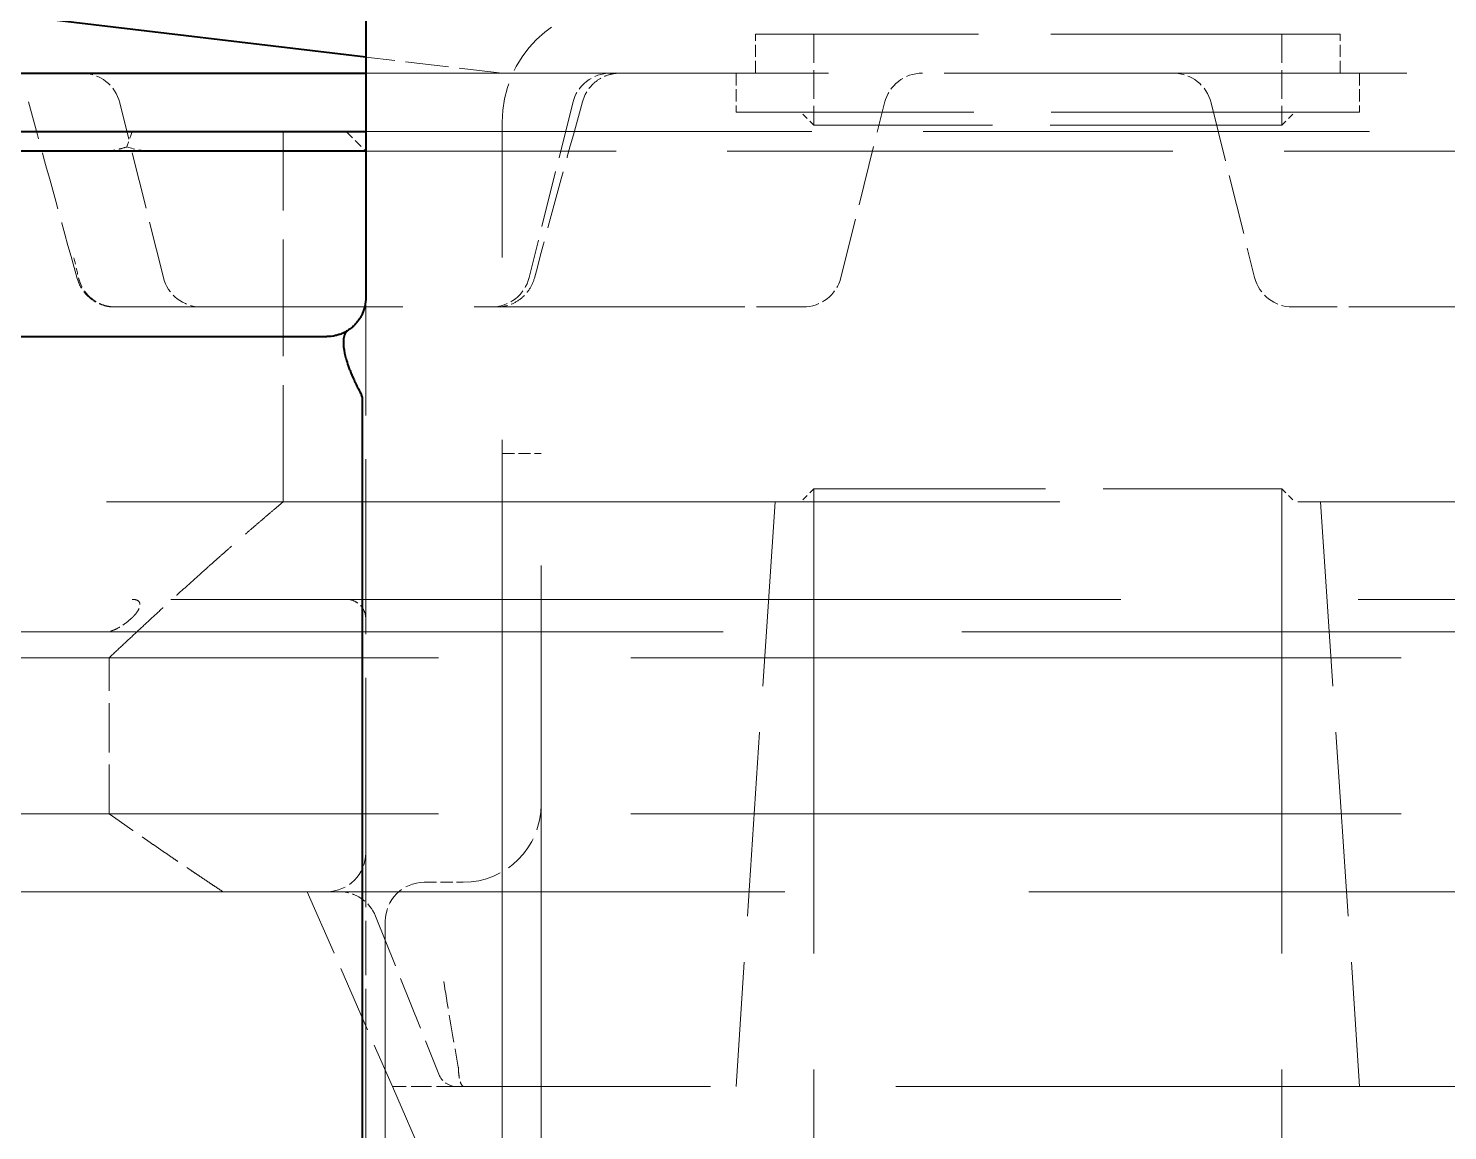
# Model space of a CAD drawing. Header units: millimetres. Extents: x 0 to 51860, y 0 to 5940.
# Drawn here: x 5302 to 5338.42, y 1727.38 to 1755.65 of the extents above; entities that cross this region are included whole.
import ezdxf

# ---------------------------------------------------------------- set-up
doc = ezdxf.new("R2010")
doc.units = ezdxf.units.MM
doc.header["$LTSCALE"] = 10
doc.linetypes.add('DASHED', pattern=[0.2067, 0.1654, -0.0413])
doc.layers.add('가려진 것(ISO)', color=2, linetype='DASHED', lineweight=18)
doc.layers.add('가시적인 것(ISO)', color=3, linetype='Continuous', lineweight=40)

msp = doc.modelspace()

# ---------------------------------------------------------------- linework, layer by layer
at = {"layer": '가려진 것(ISO)', "ltscale": 4.487736}
msp.add_line((5335.6612, 1755.5063), (5320.6612, 1755.5063), dxfattribs=at)
at = {"layer": '가려진 것(ISO)', "ltscale": 0.19037}
for p, q in [((5320.6612, 1754.5063), (5320.6612, 1755.5063)), ((5335.6612, 1754.5063), (5335.6612, 1755.5063)), ((5320.1612, 1754.5063), (5320.1612, 1753.5063)), ((5336.1612, 1754.5063), (5336.1612, 1753.5063)), ((5314.1612, 1744.7463), (5315.1612, 1744.7463)), ((5312.1612, 1733.7463), (5313.1612, 1733.7463))]:
    msp.add_line(p, q, dxfattribs=at)
at = {"layer": '가려진 것(ISO)', "ltscale": 0.445218}
for p, q in [((5322.1612, 1755.5063), (5322.1612, 1753.1683)), ((5334.1612, 1755.5063), (5334.1612, 1753.1683))]:
    msp.add_line(p, q, dxfattribs=at)
at = {"layer": '가려진 것(ISO)', "ltscale": 0.67118}
msp.add_line((5314.1612, 1754.5063), (5310.6612, 1754.9198), dxfattribs=at)
at = {"layer": '가려진 것(ISO)', "ltscale": 7.177993}
msp.add_line((5310.6612, 1754.5063), (5345.6612, 1754.5063), dxfattribs=at)
at = {"layer": '가려진 것(ISO)', "ltscale": 0.884571}
msp.add_line((5305.4681, 1749.2644), (5304.3502, 1753.7482), dxfattribs=at)
at = {"layer": '가려진 것(ISO)', "ltscale": 0.880081}
msp.add_line((5315.9722, 1753.7482), (5314.8542, 1749.2644), dxfattribs=at)
at = {"layer": '가려진 것(ISO)', "ltscale": 0.929684}
msp.add_line((5322.8542, 1749.2644), (5323.9722, 1753.7482), dxfattribs=at)
at = {"layer": '가려진 것(ISO)', "ltscale": 0.929683}
msp.add_line((5332.3502, 1753.7482), (5333.4681, 1749.2644), dxfattribs=at)
at = {"layer": '가려진 것(ISO)', "ltscale": 4.786925}
msp.add_line((5336.1612, 1753.5063), (5320.1612, 1753.5063), dxfattribs=at)
at = {"layer": '가려진 것(ISO)', "ltscale": 0.090945}
for p, q in [((5322.1612, 1753.1683), (5321.8232, 1753.5063)), ((5334.1612, 1753.1683), (5334.4992, 1753.5063)), ((5322.1612, 1743.8443), (5321.8232, 1743.5063)), ((5334.1612, 1743.8443), (5334.4992, 1743.5063))]:
    msp.add_line(p, q, dxfattribs=at)
at = {"layer": '가려진 것(ISO)', "ltscale": 1.809362}
msp.add_line((5308.5398, 1743.5063), (5308.5398, 1753.0063), dxfattribs=at)
at = {"layer": '가려진 것(ISO)', "ltscale": 0.134582}
msp.add_line((5310.1612, 1753.0063), (5310.6612, 1752.5063), dxfattribs=at)
at = {"layer": '가려진 것(ISO)', "ltscale": 6.920303}
msp.add_line((5310.6612, 1753.0063), (5345.6612, 1753.0063), dxfattribs=at)
at = {"layer": '가려진 것(ISO)', "ltscale": 11.312802}
msp.add_line((5314.1612, 1703.0063), (5314.1612, 1753.2463), dxfattribs=at)
at = {"layer": '가려진 것(ISO)', "ltscale": 3.590168}
for p, q in [((5334.1612, 1753.1683), (5322.1612, 1753.1683)), ((5322.1612, 1743.8443), (5334.1612, 1743.8443))]:
    msp.add_line(p, q, dxfattribs=at)
at = {"layer": '가려진 것(ISO)', "ltscale": 6.913141}
msp.add_line((5345.6612, 1752.5063), (5310.6612, 1752.5063), dxfattribs=at)
at = {"layer": '가려진 것(ISO)', "ltscale": 2.712188}
msp.add_line((5310.6612, 1734.5063), (5310.6612, 1748.7463), dxfattribs=at)
at = {"layer": '가려진 것(ISO)', "ltscale": 4.446896}
for p, q in [((5304.2529, 1748.5063), (5319.2433, 1748.5063)), ((5337.079, 1748.5063), (5352.0695, 1748.5063))]:
    msp.add_line(p, q, dxfattribs=at)
at = {"layer": '가려진 것(ISO)', "ltscale": 12.665669}
msp.add_line((5315.1612, 1694.7463), (5315.1612, 1744.7463), dxfattribs=at)
at = {"layer": '가려진 것(ISO)', "ltscale": 14.78611}
msp.add_line((5359.0302, 1743.5063), (5297.2921, 1743.5063), dxfattribs=at)
at = {"layer": '가려진 것(ISO)', "ltscale": 2.863287}
for p, q in [((5321.1612, 1743.5063), (5320.1612, 1728.5063)), ((5335.1612, 1743.5063), (5336.1612, 1728.5063))]:
    msp.add_line(p, q, dxfattribs=at)
at = {"layer": '가려진 것(ISO)', "ltscale": 7.206891}
for p, q in [((5322.1612, 1743.8443), (5322.1612, 1706.0063)), ((5334.1612, 1743.8443), (5334.1612, 1706.0063))]:
    msp.add_line(p, q, dxfattribs=at)
at = {"layer": '가려진 것(ISO)', "ltscale": 14.73777}
msp.add_line((5360.5, 1741.0063), (5295.8223, 1741.0063), dxfattribs=at)
at = {"layer": '가려진 것(ISO)', "ltscale": 14.816673}
msp.add_line((5295.3255, 1740.1729), (5360.9969, 1740.1729), dxfattribs=at)
at = {"layer": '가려진 것(ISO)', "ltscale": 11.949151}
for p, q in [((5361.9251, 1739.5063), (5294.3973, 1739.5063)), ((5361.9251, 1735.5063), (5294.3973, 1735.5063))]:
    msp.add_line(p, q, dxfattribs=at)
at = {"layer": '가려진 것(ISO)', "ltscale": 0.761779}
msp.add_line((5304.078, 1735.5063), (5304.078, 1739.5063), dxfattribs=at)
at = {"layer": '가려진 것(ISO)', "ltscale": 0.845109}
msp.add_line((5310.6612, 1734.5063), (5310.6612, 1730.0688), dxfattribs=at)
at = {"layer": '가려진 것(ISO)', "ltscale": 15.167915}
msp.add_line((5296.3248, 1733.5063), (5359.9976, 1733.5063), dxfattribs=at)
at = {"layer": '가려진 것(ISO)', "ltscale": 1.03897}
msp.add_line((5309.1612, 1733.5063), (5311.343, 1728.5063), dxfattribs=at)
at = {"layer": '가려진 것(ISO)', "ltscale": 0.832179}
msp.add_line((5310.9126, 1732.8777), (5312.5355, 1728.8206), dxfattribs=at)
at = {"layer": '가려진 것(ISO)', "ltscale": 9.879222}
msp.add_line((5311.1612, 1706.7463), (5311.1612, 1732.7463), dxfattribs=at)
at = {"layer": '가려진 것(ISO)', "ltscale": 4.773546}
msp.add_line((5310.6612, 1705.0063), (5310.6612, 1730.0688), dxfattribs=at)
at = {"layer": '가려진 것(ISO)', "ltscale": 0.315451}
msp.add_line((5312.9997, 1728.5063), (5311.343, 1728.5063), dxfattribs=at)
at = {"layer": '가려진 것(ISO)', "ltscale": 3.466353}
msp.add_line((5318.6218, 1711.8257), (5311.343, 1728.5063), dxfattribs=at)
at = {"layer": '가려진 것(ISO)', "ltscale": 11.52182}
msp.add_line((5343.3227, 1728.5063), (5312.9997, 1728.5063), dxfattribs=at)
at = {"layer": '가려진 것(ISO)', "ltscale": 0.897467}
msp.add_arc((5317.1612, 1753.2463), 3, 90, 180, dxfattribs=at)
at = {"layer": '가려진 것(ISO)', "ltscale": 0.252549}
for centre, start, end in [((5303.3799, 1753.5063), 14, 90), ((5316.9425, 1753.5063), 90, 166), ((5324.9425, 1753.5063), 90, 166.00012), ((5331.3799, 1753.5063), 14, 90), ((5306.4384, 1749.5063), 194, 270), ((5313.8839, 1749.5063), 270, 346), ((5321.8839, 1749.5063), 270, 345.99999), ((5334.4384, 1749.5063), 194, 270)]:
    msp.add_arc(centre, 1, start, end, dxfattribs=at)
at = {"layer": '가려진 것(ISO)', "ltscale": 0.128088}
msp.add_arc((5305.1829, 1754.5063), 2, 251.05244, 270, dxfattribs=at)
at = {"layer": '가려진 것(ISO)', "ltscale": 0.598278}
msp.add_arc((5313.1612, 1735.7463), 2, 270, 0, dxfattribs=at)
at = {"layer": '가려진 것(ISO)', "ltscale": 0.299089}
for centre, start, end in [((5309.6612, 1734.5063), 270, 0), ((5312.1612, 1732.7463), 90, 180)]:
    msp.add_arc(centre, 1, start, end, dxfattribs=at)
at = {"layer": '가려진 것(ISO)', "ltscale": 0.226614}
msp.add_arc((5309.9842, 1732.5063), 1, 21.80141, 90, dxfattribs=at)
at = {"layer": '가려진 것(ISO)', "ltscale": 0.113257}
msp.add_arc((5312.9997, 1729.0063), 0.5, 201.80141, 270, dxfattribs=at)
at = {"layer": '가려진 것(ISO)', "ltscale": 0.10839}
msp.add_ellipse((5736.7675, 1679.441), major_axis=(-444.449, 0), ratio=0.7071068, start_param=6.0469123, end_param=6.0481939, dxfattribs=at)
at = {"layer": '가려진 것(ISO)', "ltscale": 0.099922}
msp.add_ellipse((5344.7144, 1760.7204), major_axis=(8.247, 44.0396), ratio=0.950251, start_param=1.9943418, end_param=2.0060623, dxfattribs=at)
at = {"layer": '가려진 것(ISO)', "ltscale": 0.019397}
msp.add_ellipse((5304.356, 1740.682), major_axis=(0.4753, 0.315), ratio=0.5437375, start_param=4.9536239, end_param=5.1403009, dxfattribs=at)
at = {"layer": '가려진 것(ISO)', "ltscale": 0.24764}
msp.add_open_spline([(5317.1853, 1754.5063), (5317.141, 1754.5063), (5317.0963, 1754.5033), (5317.009, 1754.4916), (5316.966, 1754.4829), (5316.8221, 1754.4439), (5316.7236, 1754.3995), (5316.5474, 1754.2836), (5316.4677, 1754.2106), (5316.3196, 1754.0241), (5316.257, 1753.901), (5316.2215, 1753.773)], degree=3, knots=[0, 0, 0, 0, 0.01333013, 0.01333013, 0.0264263, 0.0264263, 0.05805863, 0.05805863, 0.08969174, 0.08969174, 0.12952128, 0.12952128, 0.12952128, 0.12952128], dxfattribs=at)
at = {"layer": '가려진 것(ISO)', "ltscale": 0.898065}
msp.add_open_spline([(5303.2571, 1749.2386), (5302.8374, 1750.749), (5302.4201, 1752.2599), (5302.0049, 1753.7712)], degree=3, dxfattribs=at)
at = {"layer": '가려진 것(ISO)', "ltscale": 0.900643}
msp.add_open_spline([(5316.2215, 1753.773), (5315.8043, 1752.2653), (5315.3931, 1750.7564), (5314.9871, 1749.2466)], degree=3, dxfattribs=at)
at = {"layer": '가려진 것(ISO)'}
for points in [[(5316.2215, 1753.773), (5316.2215, 1753.773), (5316.2215, 1753.773), (5316.2215, 1753.773)], [(5314.9871, 1749.2466), (5314.9871, 1749.2466), (5314.9871, 1749.2466), (5314.9871, 1749.2466)]]:
    msp.add_open_spline(points, degree=3, dxfattribs=at)
at = {"layer": '가려진 것(ISO)', "ltscale": 0.131333}
msp.add_open_spline([(5304.5335, 1752.6146), (5304.4554, 1752.5885), (5304.3781, 1752.5667), (5304.1748, 1752.521), (5304.0526, 1752.5063), (5303.9409, 1752.5063)], degree=3, knots=[-0.447193994, -0.447193994, -0.447193994, -0.447193994, -0.422022822, -0.422022822, -0.379251982, -0.379251982, -0.379251982, -0.379251982], dxfattribs=at)
at = {"layer": '가려진 것(ISO)', "ltscale": 3.29981e-05}
msp.add_open_spline([(5303.257, 1749.2386), (5303.257, 1749.2386), (5303.257, 1749.2386), (5303.257, 1749.2386)], degree=3, dxfattribs=at)
at = {"layer": '가려진 것(ISO)', "ltscale": 0.247446}
msp.add_open_spline([(5304.2205, 1748.5063), (5304.2204, 1748.5063), (5304.2204, 1748.5063), (5304.2202, 1748.5063), (5304.2201, 1748.5063), (5304.2198, 1748.5063), (5304.2196, 1748.5063), (5304.2191, 1748.5063), (5304.2188, 1748.5063), (5304.2177, 1748.5063), (5304.217, 1748.5063), (5304.215, 1748.5063), (5304.2136, 1748.5063), (5304.2094, 1748.5063), (5304.2066, 1748.5064), (5304.1983, 1748.5065), (5304.1928, 1748.5066), (5304.1761, 1748.5072), (5304.165, 1748.5078), (5304.1319, 1748.51), (5304.1099, 1748.5122), (5304.0449, 1748.5209), (5304.0021, 1748.5295), (5303.8583, 1748.5683), (5303.7596, 1748.6126), (5303.5834, 1748.7283), (5303.5036, 1748.8012), (5303.3553, 1748.9876), (5303.2925, 1749.1107), (5303.257, 1749.2386)], degree=3, knots=[0, 0, 0, 0, 0.00001526, 0.00001526, 0.00004578, 0.00004578, 0.00009785, 0.00009785, 0.00020199, 0.00020199, 0.00041028, 0.00041028, 0.00082686, 0.00082686, 0.00165995, 0.00165995, 0.0033257, 0.0033257, 0.00665384, 0.00665384, 0.01328331, 0.01328331, 0.02633316, 0.02633316, 0.05796608, 0.05796608, 0.0895985, 0.0895985, 0.12942808, 0.12942808, 0.12942808, 0.12942808], dxfattribs=at)
at = {"layer": '가려진 것(ISO)', "ltscale": 0.247459}
msp.add_open_spline([(5304.2205, 1748.5063), (5304.1763, 1748.5063), (5304.1319, 1748.5092), (5304.0449, 1748.5209), (5304.0021, 1748.5295), (5303.8583, 1748.5683), (5303.7597, 1748.6126), (5303.5834, 1748.7283), (5303.5036, 1748.8012), (5303.3553, 1748.9876), (5303.2926, 1749.1107), (5303.257, 1749.2386)], degree=3, knots=[0, 0, 0, 0, 0.0132814, 0.0132814, 0.02633139, 0.02633139, 0.05796432, 0.05796432, 0.08959674, 0.08959674, 0.1294263, 0.1294263, 0.1294263, 0.1294263], dxfattribs=at)
at = {"layer": '가려진 것(ISO)', "ltscale": 0.001211}
msp.add_open_spline([(5303.2904, 1749.2571), (5303.2909, 1749.2549), (5303.2915, 1749.2526), (5303.2921, 1749.2504)], degree=3, dxfattribs=at)
at = {"layer": '가려진 것(ISO)', "ltscale": 0.250113}
msp.add_open_spline([(5304.2322, 1748.5063), (5304.2302, 1748.5063), (5304.2283, 1748.5063), (5304.1868, 1748.5065), (5304.1473, 1748.5093), (5304.0689, 1748.5196), (5304.0302, 1748.5272), (5303.9152, 1748.5572), (5303.8412, 1748.5868), (5303.7247, 1748.6512), (5303.6803, 1748.6808), (5303.5888, 1748.7533), (5303.5427, 1748.7977), (5303.418, 1748.944), (5303.3539, 1749.0575), (5303.305, 1749.2035), (5303.2982, 1749.2268), (5303.2921, 1749.2504)], degree=3, knots=[-0.0006077, -0.0006077, -0.0006077, -0.0006077, 0, 0, 0.01219007, 0.01219007, 0.02439844, 0.02439844, 0.04880077, 0.04880077, 0.06504933, 0.06504933, 0.08439225, 0.08439225, 0.12322713, 0.12322713, 0.13049053, 0.13049053, 0.13049053, 0.13049053], dxfattribs=at)
at = {"layer": '가려진 것(ISO)', "ltscale": 0.249036}
msp.add_open_spline([(5314.9871, 1749.2466), (5314.9591, 1749.1426), (5314.9136, 1749.042), (5314.7939, 1748.8621), (5314.718, 1748.7807), (5314.5465, 1748.6484), (5314.4485, 1748.5956), (5314.2435, 1748.5253), (5314.1339, 1748.5067), (5314.0247, 1748.5063), (5314.0239, 1748.5063), (5314.0227, 1748.5063), (5314.0224, 1748.5063), (5314.0219, 1748.5063), (5314.0217, 1748.5063), (5314.0215, 1748.5063), (5314.0214, 1748.5063), (5314.0214, 1748.5063)], degree=3, knots=[0, 0, 0, 0, 0.03229581, 0.03229581, 0.06480822, 0.06480822, 0.09731518, 0.09731518, 0.12981808, 0.12981808, 0.1300688, 0.1300688, 0.13016845, 0.13016845, 0.13021827, 0.13021827, 0.13023073, 0.13023073, 0.13023073, 0.13023073], dxfattribs=at)
at = {"layer": '가려진 것(ISO)', "ltscale": 0.04784}
msp.add_open_spline([(5304.2529, 1748.5063), (5304.2506, 1748.5063), (5304.2484, 1748.5063), (5304.2315, 1748.5063), (5304.2229, 1748.5063), (5304.2207, 1748.5063), (5304.2206, 1748.5063), (5304.2205, 1748.5063)], degree=3, knots=[0, 0, 0, 0, 0.02714469, 0.02714469, 0.22088176, 0.22088176, 0.24988377, 0.24988377, 0.24988377, 0.24988377], dxfattribs=at)
at = {"layer": '가려진 것(ISO)', "ltscale": 0.723045}
for points, knots in [([(5321.8839, 1748.5063), (5321.8779, 1748.5063), (5321.8689, 1748.5063), (5321.8204, 1748.5063), (5321.7975, 1748.5063), (5321.7418, 1748.5063), (5321.7091, 1748.5063), (5321.6223, 1748.5063), (5321.5647, 1748.5063), (5321.4241, 1748.5063), (5321.339, 1748.5063), (5321.1861, 1748.5063), (5321.1236, 1748.5063), (5320.9927, 1748.5063), (5320.9242, 1748.5063), (5320.7409, 1748.5063), (5320.6232, 1748.5063), (5320.3833, 1748.5063), (5320.2621, 1748.5063), (5320.0554, 1748.5063), (5319.9703, 1748.5063), (5319.7998, 1748.5063), (5319.7144, 1748.5063), (5319.4977, 1748.5063), (5319.3677, 1748.5063), (5319.2433, 1748.5063)], [0, 0, 0, 0, 0.4410494, 0.4410494, 0.6940932, 0.6940932, 0.9471369, 0.9471369, 1.2733337, 1.2733337, 1.6506177, 1.6506177, 1.8864202, 1.8864202, 2.1222228, 2.1222228, 2.4995068, 2.4995068, 2.8626208, 2.8626208, 3.1177809, 3.1177809, 3.3729409, 3.3729409, 3.7728404, 3.7728404, 3.7728404, 3.7728404]), ([(5337.079, 1748.5063), (5336.9547, 1748.5063), (5336.8247, 1748.5063), (5336.608, 1748.5063), (5336.5226, 1748.5063), (5336.352, 1748.5063), (5336.267, 1748.5063), (5336.0603, 1748.5063), (5335.939, 1748.5063), (5335.6991, 1748.5063), (5335.5814, 1748.5063), (5335.3982, 1748.5063), (5335.3297, 1748.5063), (5335.1988, 1748.5063), (5335.1363, 1748.5063), (5334.9834, 1748.5063), (5334.8983, 1748.5063), (5334.7577, 1748.5063), (5334.7001, 1748.5063), (5334.6132, 1748.5063), (5334.5805, 1748.5063), (5334.5248, 1748.5063), (5334.502, 1748.5063), (5334.4535, 1748.5063), (5334.4445, 1748.5063), (5334.4384, 1748.5063)], [0, 0, 0, 0, 0.3998987, 0.3998987, 0.6550587, 0.6550587, 0.9102188, 0.9102188, 1.2733337, 1.2733337, 1.6506177, 1.6506177, 1.8864202, 1.8864202, 2.1222228, 2.1222228, 2.4995068, 2.4995068, 2.8257036, 2.8257036, 3.0787473, 3.0787473, 3.3317911, 3.3317911, 3.7728404, 3.7728404, 3.7728404, 3.7728404])]:
    msp.add_open_spline(points, degree=3, knots=knots, dxfattribs=at)
at = {"layer": '가려진 것(ISO)', "ltscale": 1.141396}
msp.add_rational_spline([(5304.078, 1739.5063), (5306.4118, 1741.7105), (5308.5398, 1743.5063)], [1.13496767241, 1.16826594983, 1.196875], degree=2, dxfattribs=at)
at = {"layer": '가려진 것(ISO)', "ltscale": 0.010783}
msp.add_open_spline([(5304.7091, 1741.0047), (5304.6964, 1741.0058), (5304.6833, 1741.0063), (5304.67, 1741.0063)], degree=3, dxfattribs=at)
at = {"layer": '가려진 것(ISO)', "ltscale": 0.144994}
msp.add_open_spline([(5304.7091, 1740.5776), (5304.7577, 1740.6306), (5304.7999, 1740.6857), (5304.8291, 1740.741), (5304.8411, 1740.7636), (5304.8518, 1740.7883), (5304.8653, 1740.8355), (5304.8682, 1740.858), (5304.8664, 1740.8966), (5304.8615, 1740.9155), (5304.8439, 1740.9473), (5304.8313, 1740.9603), (5304.7891, 1740.9903), (5304.7516, 1741.0009), (5304.7091, 1741.0047)], degree=3, knots=[-0.020722954, -0.020722954, -0.020722954, -0.020722954, 0, 0, 0, 0.00850291, 0.00850291, 0.01700582, 0.01700582, 0.025750186, 0.025750186, 0.034494551, 0.034494551, 0.052969285, 0.052969285, 0.052969285, 0.052969285], dxfattribs=at)
at = {"layer": '가려진 것(ISO)', "ltscale": 0.224231}
msp.add_open_spline([(5310.6612, 1740.5063), (5310.6612, 1740.5703), (5310.6483, 1740.6401), (5310.591, 1740.7716), (5310.5466, 1740.8332), (5310.4532, 1740.9153), (5310.4046, 1740.9472), (5310.2914, 1740.9929), (5310.2266, 1741.0063), (5310.1612, 1741.0063)], degree=3, knots=[-0.37909221, -0.37909221, -0.37909221, -0.37909221, -0.3458278, -0.3458278, -0.3125634, -0.3125634, -0.28989306, -0.28989306, -0.26722272, -0.26722272, -0.26722272, -0.26722272], dxfattribs=at)
at = {"layer": '가려진 것(ISO)', "ltscale": 0.156648}
msp.add_open_spline([(5304.6359, 1740.5063), (5304.5437, 1740.4256), (5304.4423, 1740.3493), (5304.2788, 1740.2542), (5304.2161, 1740.2245), (5304.0963, 1740.1839), (5304.0393, 1740.1729), (5303.9875, 1740.1729)], degree=3, knots=[-0.289244759, -0.289244759, -0.289244759, -0.289244759, -0.253390823, -0.253390823, -0.230949042, -0.230949042, -0.208507261, -0.208507261, -0.208507261, -0.208507261], dxfattribs=at)
at = {"layer": '가려진 것(ISO)', "ltscale": 0.673608}
msp.add_rational_spline([(5306.9952, 1733.5063), (5305.5808, 1734.4418), (5304.078, 1735.5063)], [1.0404973714, 1.04471786553, 1.04690622752], degree=2, dxfattribs=at)
at = {"layer": '가려진 것(ISO)', "ltscale": 0.423547}
msp.add_open_spline([(5312.6612, 1731.1989), (5312.6617, 1731.1955), (5312.6623, 1731.1924), (5312.736, 1730.7482), (5312.89, 1729.8113), (5313.0352, 1729.0063)], degree=3, knots=[-0.0100628, -0.0100628, -0.0100628, -0.0100628, 0, 0, 1.3408815, 1.3408815, 1.3408815, 1.3408815], dxfattribs=at)
at = {"layer": '가려진 것(ISO)', "ltscale": 0.008346}
msp.add_open_spline([(5313.0397, 1728.9623), (5313.0395, 1728.9696), (5313.0391, 1728.977), (5313.0383, 1728.9844), (5313.0376, 1728.9917), (5313.0366, 1728.999), (5313.0352, 1729.0063)], degree=3, knots=[-0.0044388803, -0.0044388803, -0.0044388803, -0.0044388803, -0.0022148322, -0.0022148322, -0.0022148322, -0.0000009946, -0.0000009946, -0.0000009946, -0.0000009946], dxfattribs=at)
at = {"layer": '가려진 것(ISO)', "ltscale": 0.144605}
msp.add_open_spline([(5313.0397, 1728.9623), (5313.041, 1728.9018), (5313.0452, 1728.843), (5313.0597, 1728.7292), (5313.0704, 1728.6766), (5313.0976, 1728.5904), (5313.1137, 1728.5576), (5313.1493, 1728.5165), (5313.1681, 1728.5066), (5313.1888, 1728.5063), (5313.1891, 1728.5063), (5313.1895, 1728.5063)], degree=3, knots=[0.00000001, 0.00000001, 0.00000001, 0.00000001, 0.018210275, 0.018210275, 0.038084754, 0.038084754, 0.057809418, 0.057809418, 0.075739144, 0.075739144, 0.076063218, 0.076063218, 0.076063218, 0.076063218], dxfattribs=at)
at = {"layer": '가시적인 것(ISO)'}
for p, q in [((5310.6612, 1775.3727), (5310.6612, 1748.7463)), ((5310.6612, 1754.9198), (5302.3112, 1755.9063)), ((5299.8845, 1754.5063), (5310.6612, 1754.5063)), ((5290.1729, 1753.0063), (5310.6612, 1753.0063)), ((5310.6612, 1752.5063), (5289.6795, 1752.5063)), ((5281.6412, 1747.7463), (5309.6612, 1747.7463)), ((5310.5659, 1746.2053), (5310.5659, 1711.7463))]:
    msp.add_line(p, q, dxfattribs=at)
msp.add_ellipse((5307.7226, 1744.4781), major_axis=(-2.8307, -1.7754), ratio=0.1510172, start_param=3.0471627, end_param=3.1339197, dxfattribs=at)
for points, knots in [([(5310.6612, 1748.7463), (5310.6612, 1748.7036), (5310.6584, 1748.6607), (5310.6529, 1748.618), (5310.6502, 1748.5971), (5310.6468, 1748.5762), (5310.6428, 1748.5555), (5310.6415, 1748.5485), (5310.64, 1748.5415), (5310.6385, 1748.5346), (5310.6354, 1748.52), (5310.6319, 1748.5056), (5310.6281, 1748.4913), (5310.6106, 1748.4248), (5310.5865, 1748.361), (5310.5561, 1748.3), (5310.5428, 1748.2734), (5310.5283, 1748.2473), (5310.5127, 1748.222), (5310.4935, 1748.1908), (5310.4726, 1748.1607), (5310.4503, 1748.132), (5310.4247, 1748.0992), (5310.3974, 1748.0683), (5310.3683, 1748.0392)], [4.9735528, 4.9735528, 4.9735528, 4.9735528, 5.357519, 5.357519, 5.357519, 5.5462099, 5.5462099, 5.5462099, 5.6098384, 5.6098384, 5.6098384, 5.7425785, 5.7425785, 5.7425785, 6.3586695, 6.3586695, 6.3586695, 6.6278955, 6.6278955, 6.6278955, 6.9607067, 6.9607067, 6.9607067, 7.3411253, 7.3411253, 7.3411253, 7.3411253]), ([(5310.2062, 1747.9078), (5310.1809, 1747.8914), (5310.1551, 1747.8763), (5310.1288, 1747.8624), (5310.0926, 1747.8432), (5310.0557, 1747.8265), (5310.0179, 1747.812), (5309.9889, 1747.801), (5309.9595, 1747.7913), (5309.9298, 1747.783), (5309.9146, 1747.7788), (5309.8993, 1747.7749), (5309.884, 1747.7714), (5309.8114, 1747.7548), (5309.7375, 1747.7465), (5309.6646, 1747.7463), (5309.6634, 1747.7463), (5309.6623, 1747.7463), (5309.6612, 1747.7463)], [19.7151005, 19.7151005, 19.7151005, 19.7151005, 19.9992613, 19.9992613, 19.9992613, 20.3909381, 20.3909381, 20.3909381, 20.6900675, 20.6900675, 20.6900675, 20.8426695, 20.8426695, 20.8426695, 21.5654684, 21.5654684, 21.5654684, 21.5766254, 21.5766254, 21.5766254, 21.5766254]), ([(5310.2062, 1747.9078), (5310.1695, 1747.884), (5310.1434, 1747.8495), (5310.1252, 1747.8097), (5310.122, 1747.8028), (5310.1191, 1747.7957), (5310.1164, 1747.7885), (5310.1031, 1747.753), (5310.0927, 1747.7046), (5310.0889, 1747.6521), (5310.0874, 1747.6322), (5310.0868, 1747.6112), (5310.0869, 1747.5893), (5310.0872, 1747.5421), (5310.0907, 1747.4962), (5310.0982, 1747.4414), (5310.0985, 1747.4393), (5310.0988, 1747.4371), (5310.0991, 1747.4349), (5310.1041, 1747.3991), (5310.1108, 1747.3611), (5310.1194, 1747.3207), (5310.1294, 1747.2729), (5310.139, 1747.2341), (5310.1524, 1747.1859), (5310.1536, 1747.1814), (5310.1548, 1747.177), (5310.1561, 1747.1725), (5310.1714, 1747.1182), (5310.1898, 1747.0597), (5310.2117, 1746.9971), (5310.2252, 1746.9587), (5310.2356, 1746.9304), (5310.2493, 1746.8948), (5310.252, 1746.8877), (5310.2548, 1746.8805), (5310.2576, 1746.8732), (5310.2864, 1746.7996), (5310.3201, 1746.7197), (5310.3597, 1746.6337), (5310.3695, 1746.6123), (5310.3764, 1746.5976), (5310.3852, 1746.579), (5310.39, 1746.569), (5310.3948, 1746.5589), (5310.3997, 1746.5487), (5310.4439, 1746.4571), (5310.4955, 1746.3572), (5310.5553, 1746.2502)], [-0.0040184, -0.0040184, -0.0040184, -0.0040184, 0.3831999, 0.3831999, 0.3831999, 0.4502904, 0.4502904, 0.4502904, 0.7797858, 0.7797858, 0.7797858, 0.9045991, 0.9045991, 0.9045991, 1.1738041, 1.1738041, 1.1738041, 1.1845479, 1.1845479, 1.1845479, 1.3589078, 1.3589078, 1.3589078, 1.5651383, 1.5651383, 1.5651383, 1.5839787, 1.5839787, 1.5839787, 1.8132166, 1.8132166, 1.8132166, 1.9536562, 1.9536562, 1.9536562, 1.9817762, 1.9817762, 1.9817762, 2.2675253, 2.2675253, 2.2675253, 2.3389004, 2.3389004, 2.3389004, 2.3772171, 2.3772171, 2.3772171, 2.721834, 2.721834, 2.721834, 2.721834]), ([(5310.3683, 1748.0392), (5310.3669, 1748.0378), (5310.3656, 1748.0365), (5310.3336, 1748.0048), (5310.301, 1747.9765), (5310.2471, 1747.9355), (5310.2269, 1747.9213), (5310.2062, 1747.9078)], [4.3272065, 4.3272065, 4.3272065, 4.3272065, 4.34481699, 4.34481699, 4.74297014, 4.74297014, 4.97355276, 4.97355276, 4.97355276, 4.97355276])]:
    msp.add_open_spline(points, degree=3, knots=knots, dxfattribs=at)

doc.saveas('drawing.dxf')
